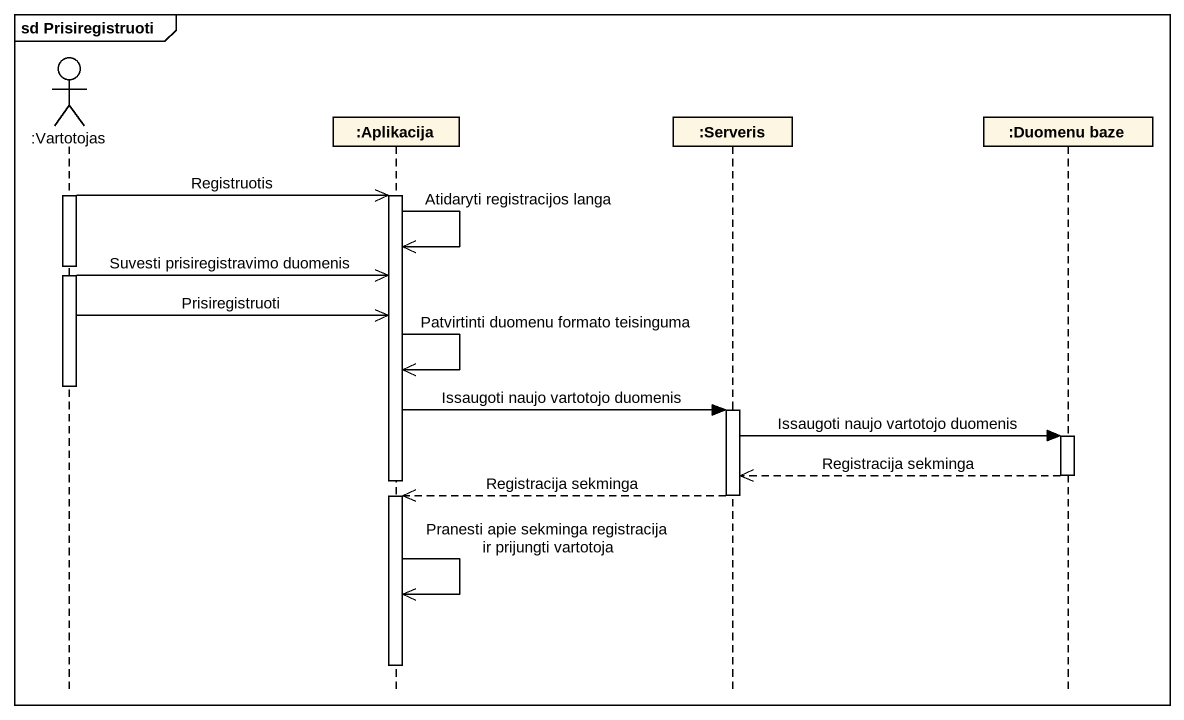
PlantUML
@startuml
mainframe sd Prisiregistruoti
hide footbox
actor ":Vartotojas" as Vartotojas
participant ":Aplikacija" as Aplikacija
participant ":Serveris" as Serveris
participant ":Duomenu baze" as Duomenu_baze

activate Vartotojas
Vartotojas ->> Aplikacija : Registruotis
activate Aplikacija
Aplikacija ->> Aplikacija : Atidaryti registracijos langa
Vartotojas ->> Aplikacija : Suvesti prisiregistravimo duomenis
Vartotojas ->> Aplikacija : Prisiregistruoti
Aplikacija ->> Aplikacija : Patvirtinti duomenu formato teisinguma
deactivate Vartotojas
Aplikacija -> Serveris : Issaugoti naujo vartotojo duomenis
activate Serveris
Serveris -> Duomenu_baze : Issaugoti naujo vartotojo duomenis
activate Duomenu_baze
Duomenu_baze -->> Serveris : Registracija sekminga
deactivate Duomenu_baze
deactivate Aplikacija
Serveris -->> Aplikacija : Registracija sekminga
deactivate Serveris
activate Aplikacija
Aplikacija ->> Aplikacija : Pranesti apie sekminga registracija ir prijungti vartotoja
deactivate Aplikacija
@enduml
